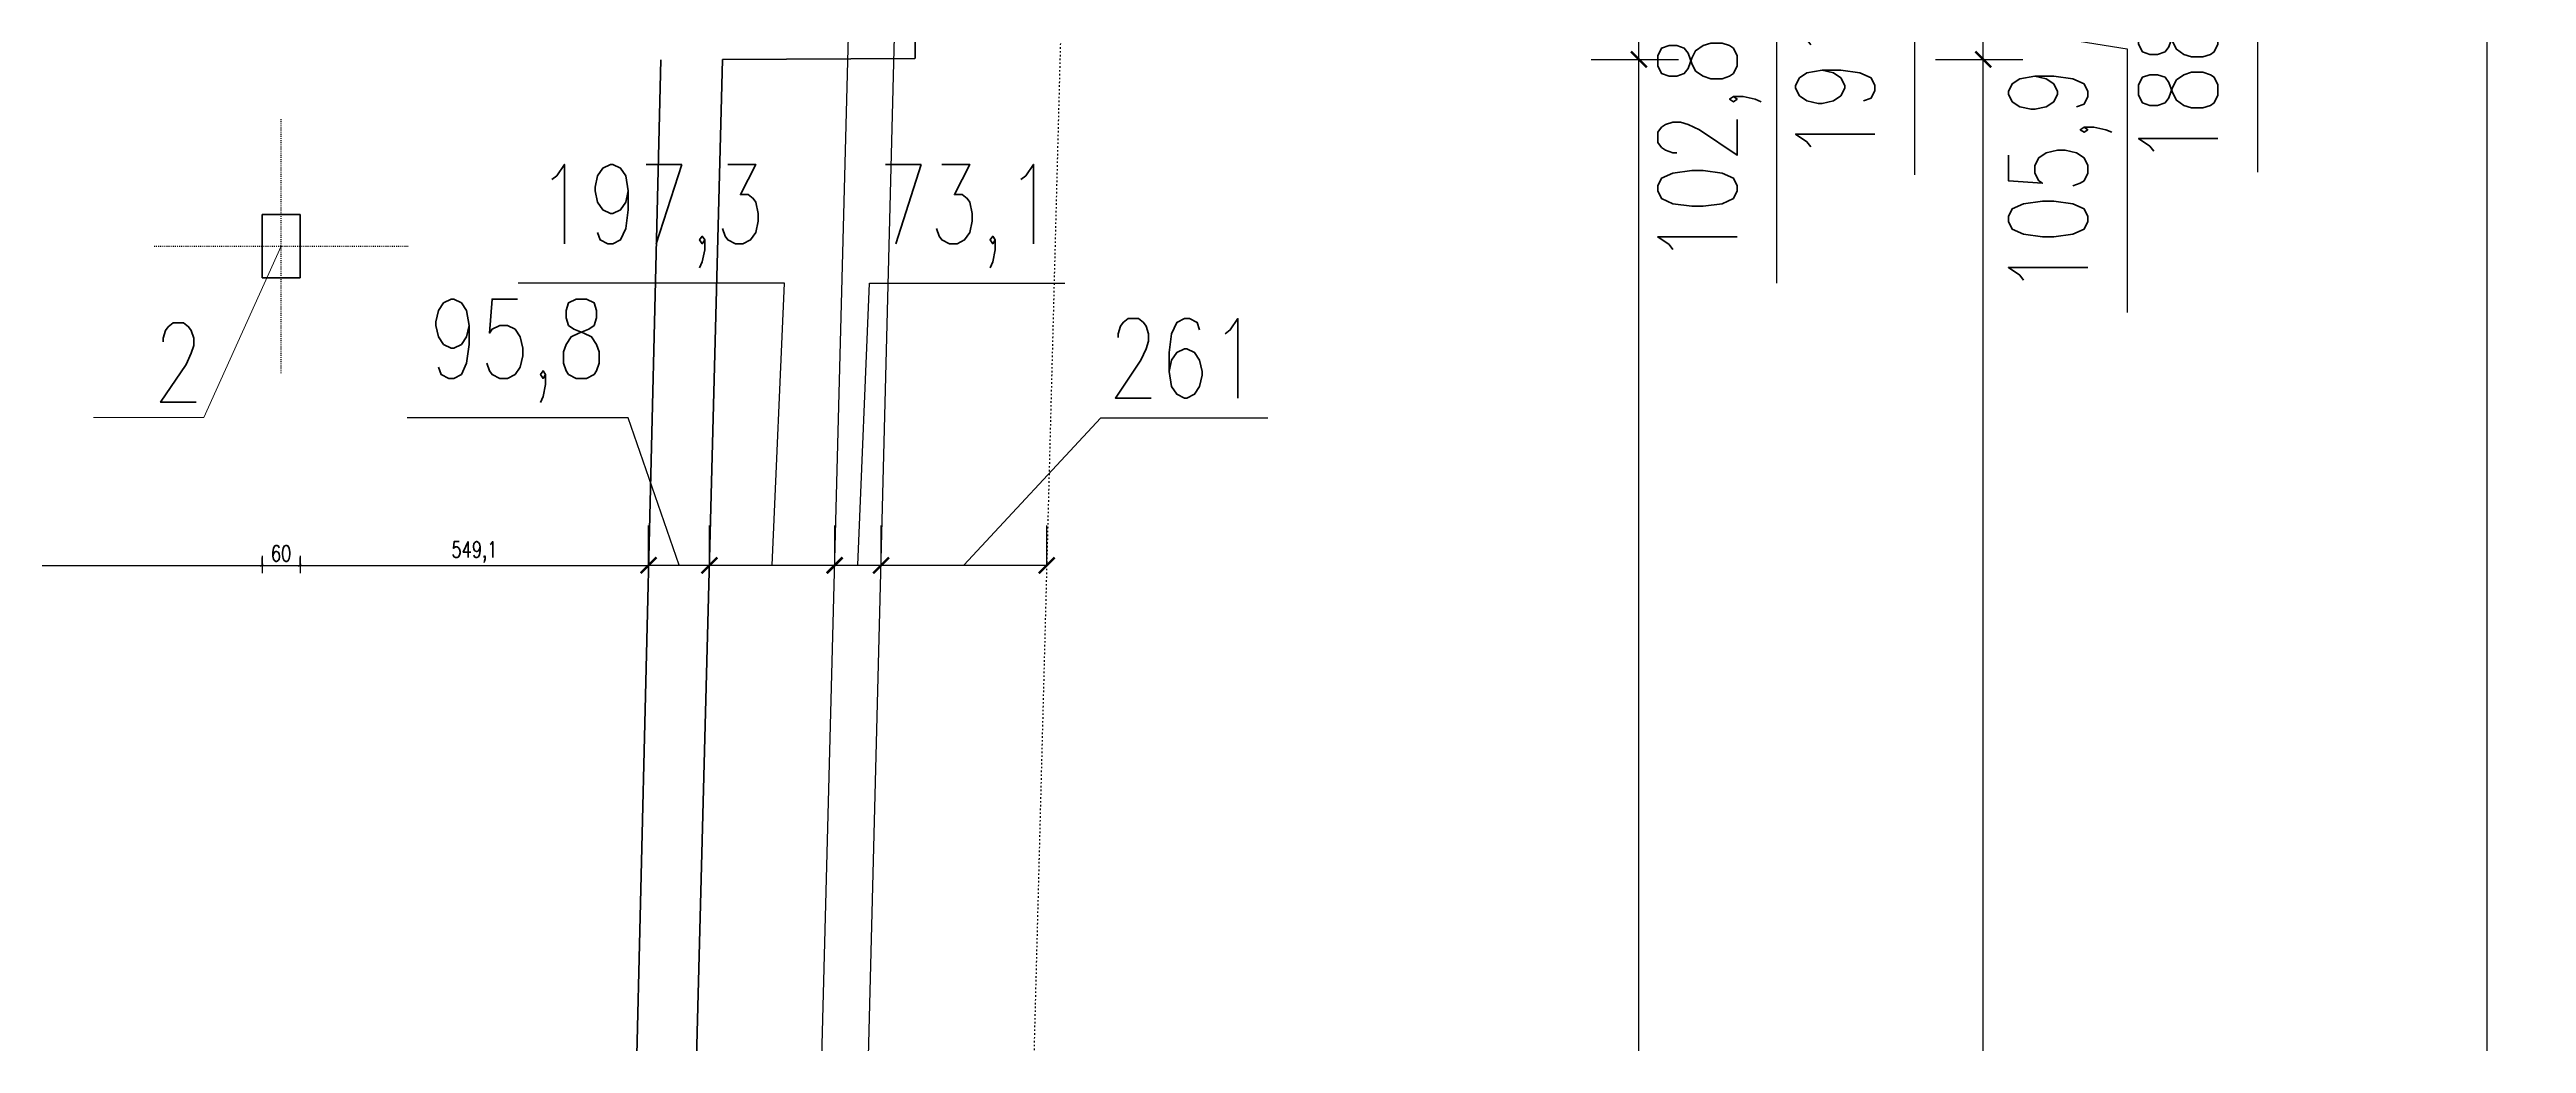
# Model space of a CAD drawing. Header units: millimetres. Extents: x -324080 to 120693, y -32448 to 53734.
# Drawn here: x -184555 to -180653, y -1355 to 211 of the extents above; entities that cross this region are included whole.
import ezdxf

# ---------------------------------------------------------------- set-up
doc = ezdxf.new("R2010")
doc.units = ezdxf.units.MM
doc.linetypes.add('ACAD_ISO03W100', pattern=[30, 12, -18])
doc.layers.add('przerywana', color=7, linetype='ACAD_ISO03W100')
doc.layers.add('wymiary', color=253, linetype='Continuous', lineweight=5)
doc.layers.add('ściany', color=5, linetype='Continuous', lineweight=50)
doc.styles.add('Opisowy', font='simplex.shx', dxfattribs={"width": 0.75, "height": 2.5})
doc.dimstyles.new('Opisowy', dxfattribs={"dimscale": 0, "dimtxt": 2.5, "dimasz": 0.5, "dimexe": 1.25, "dimexo": 0.625, "dimtad": 1, "dimdec": 1, "dimtxsty": 'Opisowy', "dimblk": 'ARCHTICK', "dimcen": 1, "dimadec": 0, "dimazin": 0, "dimtfac": 1, "dimtdec": 1, "dimtmove": 0, "dimatfit": 3, "dimfxl": 1.5, "dimfxlon": 1, "dimarcsym": 0})

# ---------------------------------------------------------------- blocks, each defined once
blk = doc.blocks.new('_ArchTick')
at = {"color": 0, "linetype": 'ByBlock', "const_width": 0.15}
blk.add_lwpolyline([(-0.5, -0.5), (0.5, 0.5)], dxfattribs=at)
blk = doc.blocks.new('*D1020')
at = {"layer": 'Defpoints', "color": 0}
for p in [(-185160.4, -601.6), (-184220.4, -601.6), (-184220.4, -601.6)]:
    blk.add_point(p, dxfattribs=at)
at = {"layer": 'wymiary', "color": 0, "lineweight": -2}
for p, q in [((-185160.4, -601.6), (-185160.4, -589.1)), ((-185160.4, -601.6), (-184220.4, -601.6)), ((-184220.4, -601.6), (-184220.4, -589.1))]:
    blk.add_line(p, q, dxfattribs=at)
at = {"layer": 'wymiary', "color": 0, "lineweight": -2, "xscale": 5, "yscale": 5, "zscale": 5, "rotation": 180}
blk.add_blockref('_ArchTick', (-185160.4, -601.6), dxfattribs=at)
at = {"layer": 'wymiary', "color": 0, "lineweight": -2, "xscale": 5, "yscale": 5, "zscale": 5}
blk.add_blockref('_ArchTick', (-184220.4, -601.6), dxfattribs=at)
at = {"layer": 'wymiary', "color": 0, "lineweight": 5, "insert": (-184690.4, -582.8), "char_height": 25, "attachment_point": 5, "style": 'Opisowy'}
blk.add_mtext('940', dxfattribs=at)
blk = doc.blocks.new('*D1021')
at = {"layer": 'Defpoints', "color": 0}
for p in [(-184160.4, -601.6), (-183611.3, -601.5), (-183611.3, -601.6)]:
    blk.add_point(p, dxfattribs=at)
at = {"layer": 'wymiary', "color": 0, "lineweight": -2}
for p, q in [((-184160.4, -601.6), (-184160.4, -589.1)), ((-184160.4, -601.6), (-183611.3, -601.6)), ((-183611.3, -601.6), (-183611.3, -614.1))]:
    blk.add_line(p, q, dxfattribs=at)
at = {"layer": 'wymiary', "color": 0, "lineweight": -2, "xscale": 5, "yscale": 5, "zscale": 5, "rotation": 180}
blk.add_blockref('_ArchTick', (-184160.4, -601.6), dxfattribs=at)
at = {"layer": 'wymiary', "color": 0, "lineweight": -2, "xscale": 5, "yscale": 5, "zscale": 5}
blk.add_blockref('_ArchTick', (-183611.3, -601.6), dxfattribs=at)
at = {"layer": 'wymiary', "color": 0, "lineweight": 5, "insert": (-183885.8, -580.5), "char_height": 25, "attachment_point": 5, "style": 'Opisowy'}
blk.add_mtext('549,1', dxfattribs=at)
blk = doc.blocks.new('*D1171')
at = {"layer": 'Defpoints', "color": 0}
for p in [(-184220.4, -348.7), (-184160.4, -348.7), (-184160.4, -601.6)]:
    blk.add_point(p, dxfattribs=at)
at = {"layer": 'wymiary', "color": 0, "lineweight": -2}
for p, q in [((-184220.4, -586.6), (-184220.4, -614.1)), ((-184220.4, -601.6), (-184160.4, -601.6)), ((-184160.4, -586.6), (-184160.4, -614.1))]:
    blk.add_line(p, q, dxfattribs=at)
at = {"layer": 'wymiary', "color": 0, "lineweight": -2, "xscale": 5, "yscale": 5, "zscale": 5, "rotation": 180}
blk.add_blockref('_ArchTick', (-184220.4, -601.6), dxfattribs=at)
at = {"layer": 'wymiary', "color": 0, "lineweight": -2, "xscale": 5, "yscale": 5, "zscale": 5}
blk.add_blockref('_ArchTick', (-184160.4, -601.6), dxfattribs=at)
at = {"layer": 'wymiary', "color": 0, "insert": (-184190.4, -582.8), "char_height": 25, "attachment_point": 5, "style": 'Opisowy'}
blk.add_mtext('60', dxfattribs=at)
blk = doc.blocks.new('*D1680')
at = {"layer": 'Defpoints', "color": 0, "transparency": 16777216}
for p in [(-183494.7, 195.6), (-182051.2, 195.6), (-183611.7, -4298)]:
    blk.add_point(p, dxfattribs=at)
at = {"layer": 'wymiary', "color": 0, "lineweight": -2, "transparency": 16777216}
for p, q in [((-182126.2, 195.6), (-181988.7, 195.6)), ((-182051.2, -4298), (-182051.2, 195.6)), ((-182126.2, -4298), (-181988.7, -4298))]:
    blk.add_line(p, q, dxfattribs=at)
at = {"layer": 'wymiary', "color": 0, "lineweight": -2, "transparency": 16777216, "xscale": 25, "yscale": 25, "zscale": 25}
for p, rotation in [((-182051.2, 195.6), 90), ((-182051.2, -4298), 270)]:
    blk.add_blockref('_ArchTick', p, dxfattribs=dict(at, rotation=rotation))
at = {"layer": 'wymiary', "color": 0, "transparency": 16777216, "insert": (-182156.9, -2051.2), "char_height": 125, "attachment_point": 5, "rotation": 90, "style": 'Opisowy'}
blk.add_mtext('4493,6', dxfattribs=at)
blk = doc.blocks.new('*D1681')
at = {"layer": 'Defpoints', "color": 0, "transparency": 16777216}
for p in [(-183492, 298.4), (-182051.2, 298.4), (-183494.7, 195.6)]:
    blk.add_point(p, dxfattribs=at)
at = {"layer": 'wymiary', "color": 0, "lineweight": -2, "transparency": 16777216}
for p, q in [((-182126.2, 298.4), (-181988.7, 298.4)), ((-182051.2, 195.6), (-182051.2, 298.4)), ((-182051.2, 247), (-181834.1, 262.4)), ((-181834.1, 262.4), (-181834.1, -157.2)), ((-182126.2, 195.6), (-181988.7, 195.6))]:
    blk.add_line(p, q, dxfattribs=at)
at = {"layer": 'wymiary', "color": 0, "lineweight": -2, "transparency": 16777216, "xscale": 25, "yscale": 25, "zscale": 25}
for p, rotation in [((-182051.2, 298.4), 90), ((-182051.2, 195.6), 270)]:
    blk.add_blockref('_ArchTick', p, dxfattribs=dict(at, rotation=rotation))
at = {"layer": 'wymiary', "color": 0, "transparency": 16777216, "insert": (-181939.8, 52.6), "char_height": 125, "attachment_point": 5, "rotation": 90, "style": 'Opisowy'}
blk.add_mtext('102,8', dxfattribs=at)
blk = doc.blocks.new('*D1682')
at = {"layer": 'Defpoints', "color": 0, "transparency": 16777216}
for p in [(-183487, 489.6), (-182051.2, 489.6), (-183492, 298.4)]:
    blk.add_point(p, dxfattribs=at)
at = {"layer": 'wymiary', "color": 0, "lineweight": -2, "transparency": 16777216}
for p, q in [((-182126.2, 489.6), (-181988.7, 489.6)), ((-182051.2, 298.4), (-182051.2, 489.6)), ((-182051.2, 394), (-181617, 415.5)), ((-181617, 415.5), (-181617, 13.7)), ((-182126.2, 298.4), (-181988.7, 298.4))]:
    blk.add_line(p, q, dxfattribs=at)
at = {"layer": 'wymiary', "color": 0, "lineweight": -2, "transparency": 16777216, "xscale": 25, "yscale": 25, "zscale": 25}
for p, rotation in [((-182051.2, 489.6), 90), ((-182051.2, 298.4), 270)]:
    blk.add_blockref('_ArchTick', p, dxfattribs=dict(at, rotation=rotation))
at = {"layer": 'wymiary', "color": 0, "transparency": 16777216, "insert": (-181722.7, 214.6), "char_height": 125, "attachment_point": 5, "rotation": 90, "style": 'Opisowy'}
blk.add_mtext('191,2', dxfattribs=at)
blk = doc.blocks.new('*D1690')
at = {"layer": 'Defpoints', "color": 0, "transparency": 16777216}
for p in [(-183494.7, 195.6), (-181508.6, 195.6), (-183413.9, -4298.3)]:
    blk.add_point(p, dxfattribs=at)
at = {"layer": 'wymiary', "color": 0, "lineweight": -2, "transparency": 16777216}
for p, q in [((-181583.6, 195.6), (-181446.1, 195.6)), ((-181508.6, -4298.3), (-181508.6, 195.6)), ((-181583.6, -4298.3), (-181446.1, -4298.3))]:
    blk.add_line(p, q, dxfattribs=at)
at = {"layer": 'wymiary', "color": 0, "lineweight": -2, "transparency": 16777216, "xscale": 25, "yscale": 25, "zscale": 25}
for p, rotation in [((-181508.6, 195.6), 90), ((-181508.6, -4298.3), 270)]:
    blk.add_blockref('_ArchTick', p, dxfattribs=dict(at, rotation=rotation))
at = {"layer": 'wymiary', "color": 0, "transparency": 16777216, "insert": (-181614.2, -2051.3), "char_height": 125, "attachment_point": 5, "rotation": 90, "style": 'Opisowy'}
blk.add_mtext('4493,9', dxfattribs=at)
blk = doc.blocks.new('*D1691')
at = {"layer": 'Defpoints', "color": 0, "transparency": 16777216}
for p in [(-183491.9, 301.5), (-181508.6, 301.5), (-183494.7, 195.6)]:
    blk.add_point(p, dxfattribs=at)
at = {"layer": 'wymiary', "color": 0, "lineweight": -2, "transparency": 16777216}
for p, q in [((-181583.6, 301.5), (-181446.1, 301.5)), ((-181508.6, 195.6), (-181508.6, 301.5)), ((-181508.6, 248.6), (-181281.6, 212)), ((-181583.6, 195.6), (-181446.1, 195.6)), ((-181281.6, 212), (-181281.6, -203.2))]:
    blk.add_line(p, q, dxfattribs=at)
at = {"layer": 'wymiary', "color": 0, "lineweight": -2, "transparency": 16777216, "xscale": 25, "yscale": 25, "zscale": 25}
for p, rotation in [((-181508.6, 301.5), 90), ((-181508.6, 195.6), 270)]:
    blk.add_blockref('_ArchTick', p, dxfattribs=dict(at, rotation=rotation))
at = {"layer": 'wymiary', "color": 0, "transparency": 16777216, "insert": (-181387.3, 4.4), "char_height": 125, "attachment_point": 5, "rotation": 90, "style": 'Opisowy'}
blk.add_mtext('105,9', dxfattribs=at)
blk = doc.blocks.new('*D1692')
at = {"layer": 'Defpoints', "color": 0, "transparency": 16777216}
for p in [(-183487, 489.6), (-181508.6, 489.6), (-183491.9, 301.5)]:
    blk.add_point(p, dxfattribs=at)
at = {"layer": 'wymiary', "color": 0, "lineweight": -2, "transparency": 16777216}
for p, q in [((-181583.6, 489.6), (-181446.1, 489.6)), ((-181508.6, 301.5), (-181508.6, 489.6)), ((-181508.6, 395.6), (-181076.6, 397.3)), ((-181076.6, 397.3), (-181076.6, 17.8)), ((-181583.6, 301.5), (-181446.1, 301.5))]:
    blk.add_line(p, q, dxfattribs=at)
at = {"layer": 'wymiary', "color": 0, "lineweight": -2, "transparency": 16777216, "xscale": 25, "yscale": 25, "zscale": 25}
for p, rotation in [((-181508.6, 489.6), 90), ((-181508.6, 301.5), 270)]:
    blk.add_blockref('_ArchTick', p, dxfattribs=dict(at, rotation=rotation))
at = {"layer": 'wymiary', "color": 0, "transparency": 16777216, "insert": (-181182.3, 207.5), "char_height": 125, "attachment_point": 5, "rotation": 90, "style": 'Opisowy'}
blk.add_mtext('188,1', dxfattribs=at)
blk = doc.blocks.new('*D1695')
at = {"layer": 'Defpoints', "color": 0, "transparency": 16777216}
for p in [(-183479.3, 785), (-183488.3, -4891.3), (-180715.2, -4891.3)]:
    blk.add_point(p, dxfattribs=at)
at = {"layer": 'wymiary', "color": 0, "lineweight": -2, "transparency": 16777216}
for p, q in [((-180790.2, 785), (-180652.7, 785)), ((-180715.2, 785), (-180715.2, -4891.3)), ((-180790.2, -4891.3), (-180652.7, -4891.3))]:
    blk.add_line(p, q, dxfattribs=at)
at = {"layer": 'wymiary', "color": 0, "lineweight": -2, "transparency": 16777216, "xscale": 25, "yscale": 25, "zscale": 25}
for p, rotation in [((-180715.2, 785), 90), ((-180715.2, -4891.3), 270)]:
    blk.add_blockref('_ArchTick', p, dxfattribs=dict(at, rotation=rotation))
at = {"layer": 'wymiary', "color": 0, "transparency": 16777216, "insert": (-180820.9, -2053.2), "char_height": 125, "attachment_point": 5, "rotation": 90, "style": 'Opisowy'}
blk.add_mtext('5676,3', dxfattribs=at)
blk = doc.blocks.new('*D1779')
at = {"layer": 'Defpoints', "color": 0, "transparency": 16777216}
for p in [(-183611.3, -601.5), (-183515.5, -601.5), (-183515.5, -604)]:
    blk.add_point(p, dxfattribs=at)
at = {"layer": 'wymiary', "color": 0, "lineweight": -2, "transparency": 16777216}
for p, q in [((-183643.6, -369.2), (-183991.9, -369.2)), ((-183563.4, -601.5), (-183643.6, -369.2)), ((-183611.3, -601.5), (-183611.3, -539)), ((-183515.5, -601.5), (-183515.5, -539)), ((-183611.3, -601.5), (-183515.5, -601.5))]:
    blk.add_line(p, q, dxfattribs=at)
at = {"layer": 'wymiary', "color": 0, "lineweight": -2, "transparency": 16777216, "xscale": 25, "yscale": 25, "zscale": 25, "rotation": 180}
blk.add_blockref('_ArchTick', (-183611.3, -601.5), dxfattribs=at)
at = {"layer": 'wymiary', "color": 0, "lineweight": -2, "transparency": 16777216, "xscale": 25, "yscale": 25, "zscale": 25}
blk.add_blockref('_ArchTick', (-183515.5, -601.5), dxfattribs=at)
at = {"layer": 'wymiary', "color": 0, "transparency": 16777216, "insert": (-183817.8, -263.5), "char_height": 125, "attachment_point": 5, "style": 'Opisowy'}
blk.add_mtext('95,8', dxfattribs=at)
blk = doc.blocks.new('*D1780')
at = {"layer": 'Defpoints', "color": 0, "transparency": 16777216}
for p in [(-183515.5, -604), (-183318.2, -601.5), (-183318.2, -601.5)]:
    blk.add_point(p, dxfattribs=at)
at = {"layer": 'wymiary', "color": 0, "lineweight": -2, "transparency": 16777216}
for p, q in [((-183397.5, -157), (-183817.1, -157)), ((-183416.9, -601.5), (-183397.5, -157)), ((-183515.5, -601.5), (-183515.5, -539)), ((-183318.2, -601.5), (-183318.2, -539)), ((-183515.5, -601.5), (-183318.2, -601.5))]:
    blk.add_line(p, q, dxfattribs=at)
at = {"layer": 'wymiary', "color": 0, "lineweight": -2, "transparency": 16777216, "xscale": 25, "yscale": 25, "zscale": 25, "rotation": 180}
blk.add_blockref('_ArchTick', (-183515.5, -601.5), dxfattribs=at)
at = {"layer": 'wymiary', "color": 0, "lineweight": -2, "transparency": 16777216, "xscale": 25, "yscale": 25, "zscale": 25}
blk.add_blockref('_ArchTick', (-183318.2, -601.5), dxfattribs=at)
at = {"layer": 'wymiary', "color": 0, "transparency": 16777216, "insert": (-183607.3, -51.4), "char_height": 125, "attachment_point": 5, "style": 'Opisowy'}
blk.add_mtext('197,3', dxfattribs=at)
blk = doc.blocks.new('*D1781')
at = {"layer": 'Defpoints', "color": 0, "transparency": 16777216}
for p in [(-183318.2, -601.5), (-183245.1, -601.5), (-183245.1, -601.5)]:
    blk.add_point(p, dxfattribs=at)
at = {"layer": 'wymiary', "color": 0, "lineweight": -2, "transparency": 16777216}
for p, q in [((-183281.7, -601.5), (-183263.4, -157)), ((-183263.4, -157), (-182955.4, -157)), ((-183318.2, -601.5), (-183318.2, -539)), ((-183245.1, -601.5), (-183245.1, -539)), ((-183318.2, -601.5), (-183245.1, -601.5))]:
    blk.add_line(p, q, dxfattribs=at)
at = {"layer": 'wymiary', "color": 0, "lineweight": -2, "transparency": 16777216, "xscale": 25, "yscale": 25, "zscale": 25, "rotation": 180}
blk.add_blockref('_ArchTick', (-183318.2, -601.5), dxfattribs=at)
at = {"layer": 'wymiary', "color": 0, "lineweight": -2, "transparency": 16777216, "xscale": 25, "yscale": 25, "zscale": 25}
blk.add_blockref('_ArchTick', (-183245.1, -601.5), dxfattribs=at)
at = {"layer": 'wymiary', "color": 0, "transparency": 16777216, "insert": (-183109.4, -51.4), "char_height": 125, "attachment_point": 5, "style": 'Opisowy'}
blk.add_mtext('73,1', dxfattribs=at)
blk = doc.blocks.new('*D1782')
at = {"layer": 'Defpoints', "color": 0, "transparency": 16777216}
for p in [(-183245.1, -601.5), (-182984.1, -601.5), (-182984.1, -617.9)]:
    blk.add_point(p, dxfattribs=at)
at = {"layer": 'wymiary', "color": 0, "lineweight": -2, "transparency": 16777216}
for p, q in [((-183114.6, -601.5), (-182899, -369.2)), ((-182899, -369.2), (-182635.7, -369.2)), ((-183245.1, -601.5), (-183245.1, -539)), ((-182984.1, -601.5), (-182984.1, -539)), ((-183245.1, -601.5), (-182984.1, -601.5))]:
    blk.add_line(p, q, dxfattribs=at)
at = {"layer": 'wymiary', "color": 0, "lineweight": -2, "transparency": 16777216, "xscale": 25, "yscale": 25, "zscale": 25, "rotation": 180}
blk.add_blockref('_ArchTick', (-183245.1, -601.5), dxfattribs=at)
at = {"layer": 'wymiary', "color": 0, "lineweight": -2, "transparency": 16777216, "xscale": 25, "yscale": 25, "zscale": 25}
blk.add_blockref('_ArchTick', (-182984.1, -601.5), dxfattribs=at)
at = {"layer": 'wymiary', "color": 0, "transparency": 16777216, "insert": (-182767.3, -275.4), "char_height": 125, "attachment_point": 5, "style": 'Opisowy'}
blk.add_mtext('261', dxfattribs=at)

msp = doc.modelspace()

# ---------------------------------------------------------------- linework, layer by layer
at = {"lineweight": 25}
for p, q in [((-183348.79, -4668.84), (-183215.32, 565.98)), ((-183421.53, -4593.87), (-183289.97, 490.64))]:
    msp.add_line(p, q, dxfattribs=at)
at = {"lineweight": 20}
for q in [(-184190.2, -98.69), (-184486, -368.45)]:
    msp.add_line((-184312, -368.45), q, dxfattribs=at)
at = {"layer": 'przerywana', "ltscale": 0.2}
msp.add_line((-183095.84, -4891.93), (-182947.31, 787.41), dxfattribs=at)
at = {"layer": 'wymiary', "linetype": 'ACAD_ISO03W100', "lineweight": 30, "ltscale": 0.1}
for p, q in [((-184190.2, -298.69), (-184190.2, 101.31)), ((-184390.2, -98.69), (-183990.2, -98.69))]:
    msp.add_line(p, q, dxfattribs=at)
at = {"layer": 'ściany'}
for p, q in [((-183192.11, 303.31), (-183191.56, 197.21)), ((-184160.38, -48.69), (-184220.38, -48.69)), ((-184220.38, -48.69), (-184220.38, -148.69)), ((-184160.38, -148.69), (-184160.38, -48.69)), ((-184220.38, -148.69), (-184160.38, -148.69))]:
    msp.add_line(p, q, dxfattribs=at)
at = {"layer": 'ściany', "lineweight": 40}
for p, q in [((-183611.66, -4298.01), (-183494.69, 195.62)), ((-183192.11, 197.21), (-183494.69, 195.62)), ((-183700.12, -4297.88), (-183592.11, 195.11))]:
    msp.add_line(p, q, dxfattribs=at)

# ---------------------------------------------------------------- texts
at = {"lineweight": 20, "insert": (-184312, -219.6), "char_height": 25, "width": 180.804, "attachment_point": 3, "style": 'Opisowy'}
msp.add_mtext('{\\H5x;2}', dxfattribs=at)

# ---------------------------------------------------------------- dimensions: what is measured, and where the dimension line sits
at = {"layer": 'wymiary'}
for base, p1, p2, picture, middle in [((-180715.24, -4891.32), (-183479.35, 784.96), (-183488.26, -4891.32), '*D1695', (-180820.9, -2053.18)), ((-182051.21, 195.62), (-183611.66, -4298.01), (-183494.69, 195.62), '*D1680', (-182156.86, -2051.2)), ((-181508.57, 195.62), (-183413.88, -4298.31), (-183494.69, 195.62), '*D1690', (-181614.22, -2051.35))]:
    dim = msp.add_linear_dim(base=base, p1=p1, p2=p2, angle=90, dimstyle='Opisowy', dxfattribs=at)
    dim.commit()
    dim.dimension.update_dxf_attribs({"geometry": picture, "text_midpoint": middle})
for base, p1, p2, picture, middle in [((-182051.21, 489.65), (-183492.01, 298.44), (-183487.04, 489.65), '*D1682', (-181617.02, 384.23)), ((-181508.57, 489.65), (-183491.93, 301.55), (-183487.04, 489.65), '*D1692', (-181076.62, 366.01)), ((-181508.57, 301.55), (-183494.69, 195.62), (-183491.93, 301.55), '*D1691', (-181281.64, 180.78)), ((-182051.21, 298.44), (-183494.69, 195.62), (-183492.01, 298.44), '*D1681', (-181834.11, 231.18))]:
    dim = msp.add_linear_dim(base=base, p1=p1, p2=p2, angle=90, dimstyle='Opisowy', dxfattribs=at)
    dim.commit()
    dim.dimension.update_dxf_attribs({"geometry": picture, "text_midpoint": middle, "dimtype": 160})
for base, p1, p2, picture, middle in [((-183318.23, -601.47), (-183515.5, -603.96), (-183318.23, -601.47), '*D1780', (-183428.71, -157.03)), ((-183245.09, -601.47), (-183318.23, -601.47), (-183245.09, -601.47), '*D1781', (-183232.19, -157.03)), ((-183515.5, -601.47), (-183611.26, -601.47), (-183515.5, -603.96), '*D1779', (-183674.89, -369.17)), ((-182984.06, -601.47), (-183245.09, -601.47), (-182984.06, -617.87), '*D1782', (-182867.8, -369.17))]:
    dim = msp.add_linear_dim(base=base, p1=p1, p2=p2, dimstyle='Opisowy', dxfattribs=at)
    dim.commit()
    dim.dimension.update_dxf_attribs({"geometry": picture, "text_midpoint": middle, "dimtype": 160})
dim = msp.add_linear_dim(base=(-184160.38, -601.58), p1=(-184220.38, -348.69), p2=(-184160.38, -348.69), dimstyle='Opisowy', dxfattribs=at)
dim.commit()
dim.dimension.update_dxf_attribs({"geometry": '*D1171', "text_midpoint": (-184190.38, -582.83)})
at = {"layer": 'wymiary', "lineweight": 5}
for base, p1, p2, picture, middle in [((-184220.38, -601.58), (-185160.38, -601.58), (-184220.38, -601.58), '*D1020', (-184690.38, -582.83)), ((-183611.26, -601.58), (-184160.38, -601.58), (-183611.26, -601.47), '*D1021', (-183885.82, -580.45))]:
    dim = msp.add_linear_dim(base=base, p1=p1, p2=p2, dimstyle='Opisowy', dxfattribs=at)
    dim.commit()
    dim.dimension.update_dxf_attribs({"geometry": picture, "text_midpoint": middle})

doc.saveas('drawing.dxf')
